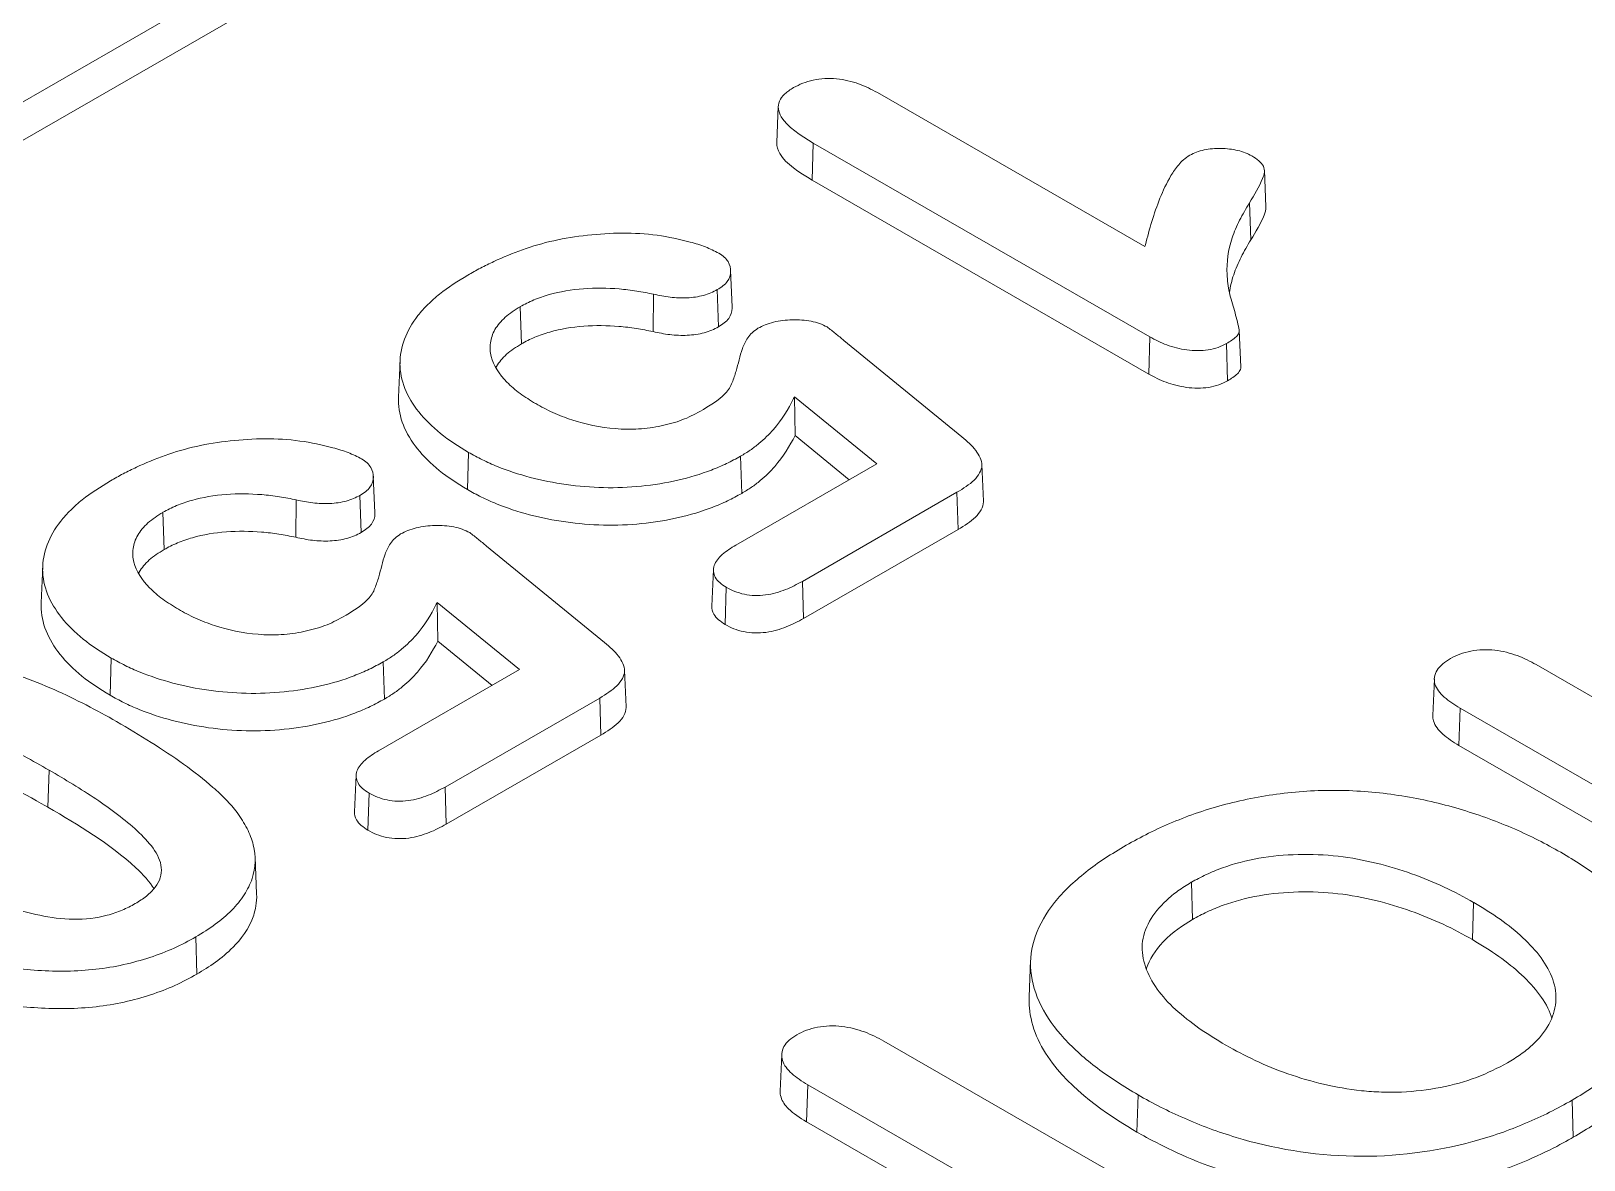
# Model space of a CAD drawing. Header units: millimetres. Extents: x 14 to 1104, y 14 to 850.
# Drawn here: x 909.53 to 918.21, y 610.62 to 616.93 of the extents above; entities that cross this region are included whole.
import ezdxf

# ---------------------------------------------------------------- set-up
doc = ezdxf.new("R2010")
doc.units = ezdxf.units.MM
doc.header["$LTSCALE"] = 4
doc.layers.add('Visible (ANSI)', color=7, linetype='Continuous', lineweight=9)
doc.layers.add('Visible Narrow (ANSI)', color=7, linetype='Continuous', lineweight=9)

msp = doc.modelspace()

# ---------------------------------------------------------------- linework, layer by layer
at = {"layer": 'Visible (ANSI)'}
for p, q in [((920.2804, 622.7499), (894.8246, 608.0909)), ((920.2897, 622.5402), (894.8339, 607.8811)), ((914.2579, 616.5828), (915.7531, 615.7218)), ((913.6952, 616.3028), (913.7039, 616.507)), ((913.8997, 616.3002), (913.8935, 616.0923)), ((915.7808, 615.2169), (913.8997, 616.3002)), ((916.421, 616.1479), (916.4297, 615.9437)), ((915.7748, 615.0089), (913.8935, 616.0923)), ((913.4377, 615.5881), (913.4464, 615.3839)), ((913.0072, 615.4553), (913.0042, 615.2461)), ((913.3632, 615.4807), (913.3694, 615.2728)), ((912.2619, 615.3856), (912.2681, 615.1776)), ((916.2798, 615.2533), (916.2885, 615.049)), ((914.0706, 615.1972), (914.7302, 614.6585)), ((915.7808, 615.2169), (915.7748, 615.0089)), ((916.2094, 615.1793), (916.2155, 614.9713)), ((911.5812, 614.8804), (911.5899, 615.0847)), ((913.7946, 614.882), (913.7979, 614.6661)), ((914.2539, 614.5061), (913.7946, 614.882)), ((914.101, 614.4181), (913.7979, 614.6661)), ((911.9725, 614.5711), (911.9663, 614.3632)), ((913.4934, 614.5495), (913.4995, 614.3416)), ((913.4668, 614.0529), (914.2539, 614.5061)), ((914.8417, 614.5026), (914.8504, 614.2984)), ((911.4408, 614.4382), (911.4495, 614.234)), ((911.0103, 614.3053), (911.0074, 614.0962)), ((911.3663, 614.3308), (911.3725, 614.1229)), ((914.7028, 614.3476), (913.8386, 613.85)), ((914.7028, 614.3476), (914.7091, 614.1397)), ((910.2651, 614.2357), (910.2712, 614.0277)), ((914.7091, 614.1397), (913.8447, 613.642)), ((912.0738, 614.0473), (912.7333, 613.5086)), ((909.5843, 613.7305), (909.5931, 613.9347)), ((913.333, 613.7117), (913.3417, 613.916)), ((913.4136, 613.8165), (913.4074, 613.6086)), ((913.8386, 613.85), (913.8447, 613.642)), ((911.7977, 613.7321), (911.801, 613.5162)), ((912.257, 613.3562), (911.7977, 613.7321)), ((912.1042, 613.2682), (911.801, 613.5162)), ((909.9756, 613.4212), (909.9694, 613.2133)), ((911.47, 612.903), (912.257, 613.3562)), ((911.4965, 613.3996), (911.5027, 613.1917)), ((912.8448, 613.3527), (912.8535, 613.1484)), ((917.9403, 613.3842), (919.6487, 612.4004)), ((917.3618, 613.1003), (917.3706, 613.3046)), ((912.7059, 613.1977), (911.8417, 612.7)), ((912.7059, 613.1977), (912.7122, 612.9898)), ((917.5144, 613.1406), (917.5081, 612.9327)), ((919.4077, 612.0503), (917.5144, 613.1406)), ((912.7122, 612.9898), (911.8478, 612.4921)), ((919.4016, 611.8423), (917.5081, 612.9327)), ((911.3361, 612.5618), (911.3448, 612.766)), ((911.4168, 612.6666), (911.4105, 612.4586)), ((911.8417, 612.7), (911.8478, 612.4921)), ((910.7796, 612.3072), (910.7884, 612.103)), ((916.0126, 612.1673), (916.0188, 611.9594)), ((917.5903, 612.0547), (917.5842, 611.8468)), ((910.4484, 611.8617), (910.4545, 611.6538)), ((915.1058, 611.527), (915.1145, 611.7313)), ((914.2942, 611.2795), (916.1564, 610.2071)), ((913.7145, 611.0005), (913.7232, 611.2048)), ((913.8683, 611.0359), (913.862, 610.828)), ((915.2952, 610.2142), (913.8683, 611.0359)), ((915.7149, 610.9786), (915.7087, 610.7707)), ((918.1411, 610.9494), (918.1473, 610.7415)), ((914.834, 610.2682), (913.862, 610.828))]:
    msp.add_line(p, q, dxfattribs=at)
for points, knots in [([(913.789, 616.6101), (913.8059, 616.6188), (913.8225, 616.6274), (913.8586, 616.6418), (913.8784, 616.6477), (913.9406, 616.6608), (913.986, 616.6633), (914.0735, 616.6554), (914.1152, 616.6451), (914.1913, 616.6181), (914.2246, 616.6007), (914.2579, 616.5828)], [0, 0, 0, 0, 0.0000654479, 0.0000654479, 0.0001313564, 0.0001313564, 0.0002631732, 0.0002631732, 0.0003949901, 0.0003949901, 0.0005266679, 0.0005266679, 0.0005266679, 0.0005266679]), ([(913.8997, 616.3002), (913.8278, 616.3435), (913.7541, 616.3907), (913.7045, 616.4755), (913.6978, 616.506), (913.7165, 616.549), (913.7269, 616.5627), (913.7542, 616.5876), (913.7713, 616.5987), (913.789, 616.6101)], [0, 0, 0, 0, 0.0003114332, 0.0003114332, 0.000467197, 0.000467197, 0.0005450789, 0.0005450789, 0.0006224939, 0.0006224939, 0.0006224939, 0.0006224939]), ([(913.8935, 616.0923), (913.8214, 616.1356), (913.7466, 616.1833), (913.7012, 616.261), (913.6943, 616.282), (913.6952, 616.3028)], [0, 0, 0, 0, 0.0003180855, 0.0003180855, 0.0004266474, 0.0004266474, 0.0004266474, 0.0004266474]), ([(915.7531, 615.7218), (915.7539, 615.7251), (915.7548, 615.7284), (915.7556, 615.7317), (915.7782, 615.8188), (915.8026, 615.9058), (915.8546, 616.0343), (915.8738, 616.077), (915.9113, 616.139), (915.9254, 616.1594), (915.95, 616.1889), (915.9589, 616.1984), (915.9796, 616.2159), (915.9916, 616.2242), (916.0039, 616.2325)], [0, 0, 0, 0, 0.000017246, 0.000017246, 0.000017246, 0.0004742242, 0.0004742242, 0.0007027133, 0.0007027133, 0.0008169578, 0.0008169578, 0.0008740801, 0.0008740801, 0.0009305834, 0.0009305834, 0.0009305834, 0.0009305834]), ([(916.0039, 616.2325), (916.0161, 616.2388), (916.028, 616.2449), (916.0541, 616.2549), (916.0685, 616.2589), (916.1135, 616.2679), (916.1461, 616.2704), (916.2104, 616.2697), (916.2421, 616.266), (916.2868, 616.2555), (916.3011, 616.2513), (916.327, 616.241), (916.339, 616.2349), (916.3512, 616.2285)], [0, 0, 0, 0, 0.0000467964, 0.0000467964, 0.0000941861, 0.0000941861, 0.0001889656, 0.0001889656, 0.0002837451, 0.0002837451, 0.0003311348, 0.0003311348, 0.0003781155, 0.0003781155, 0.0003781155, 0.0003781155]), ([(916.3512, 616.2285), (916.3652, 616.2197), (916.3787, 616.2111), (916.4009, 616.1921), (916.4097, 616.1816), (916.4262, 616.1487), (916.42, 616.1253), (916.3919, 616.056), (916.3644, 616.0107), (916.3369, 615.9657), (916.3369, 615.9657), (916.3369, 615.9657), (916.3369, 615.9656)], [0, 0, 0, 0, 0.0000604834, 0.0000604834, 0.0001213848, 0.0001213848, 0.0002431877, 0.0002431877, 0.0004867936, 0.0004867936, 0.0004867936, 0.0004868257, 0.0004868257, 0.0004868257, 0.0004868257]), ([(916.3369, 615.9656), (916.3369, 615.9656), (916.3369, 615.9656), (916.3369, 615.9656), (916.3179, 615.9336), (916.2989, 615.9014), (916.266, 615.8361), (916.2519, 615.803), (916.218, 615.7027), (916.2089, 615.6343), (916.2143, 615.5323), (916.2184, 615.4983), (916.2324, 615.4307), (916.2438, 615.3974), (916.2578, 615.3472), (916.2626, 615.3307), (916.2708, 615.297), (916.2756, 615.2802), (916.28, 615.2554), (916.2806, 615.2474), (916.2757, 615.2321), (916.27, 615.2249), (916.2488, 615.2038), (916.2295, 615.1916), (916.2094, 615.1793)], [0, 0, 0, 0, 0.000000032, 0.000000032, 0.000000032, 0.000174458, 0.000174458, 0.000348884, 0.000348884, 0.000697735, 0.000697735, 0.000872161, 0.000872161, 0.001046586, 0.001046586, 0.001133799, 0.001133799, 0.001221012, 0.001221012, 0.001264618, 0.001264618, 0.001308225, 0.001308225, 0.001395029, 0.001395029, 0.001395029, 0.001395029]), ([(916.4297, 615.9437), (916.4304, 615.928), (916.4254, 615.912), (916.4002, 615.85), (916.3726, 615.8047), (916.3452, 615.7596)], [0.0001661982, 0.0001661982, 0.0001661982, 0.0001661982, 0.0002481459, 0.0002481459, 0.0004962918, 0.0004962918, 0.0004962918, 0.0004962918]), ([(911.9686, 615.5618), (911.9921, 615.5751), (912.0154, 615.5884), (912.0637, 615.6138), (912.0888, 615.626), (912.1653, 615.6619), (912.2183, 615.684), (912.3301, 615.7235), (912.3882, 615.7409), (912.5101, 615.7681), (912.5735, 615.7779), (912.7022, 615.7919), (912.7676, 615.7964), (912.8983, 615.7973), (912.9635, 615.7933), (913.0904, 615.7756), (913.1525, 615.7629), (913.2411, 615.7389), (913.27, 615.73), (913.3236, 615.7092), (913.3478, 615.6971), (913.3724, 615.6845)], [0, 0, 0, 0, 0.000097545, 0.000097545, 0.000195198, 0.000195198, 0.000390503, 0.000390503, 0.000585809, 0.000585809, 0.000781114, 0.000781114, 0.000976419, 0.000976419, 0.001171725, 0.001171725, 0.00136703, 0.00136703, 0.001464683, 0.001464683, 0.001561798, 0.001561798, 0.001561798, 0.001561798]), ([(913.3724, 615.6845), (913.3835, 615.6772), (913.394, 615.6702), (913.4111, 615.6547), (913.4179, 615.6461), (913.4337, 615.6195), (913.438, 615.6005), (913.4375, 615.5626), (913.4317, 615.5439), (913.4126, 615.5181), (913.4046, 615.5099), (913.3855, 615.4949), (913.3745, 615.4879), (913.3632, 615.4807)], [0, 0, 0, 0, 0.0000477952, 0.0000477952, 0.0000961092, 0.0000961092, 0.0001927372, 0.0001927372, 0.0002893651, 0.0002893651, 0.0003376791, 0.0003376791, 0.0003856342, 0.0003856342, 0.0003856342, 0.0003856342]), ([(916.3452, 615.7596), (916.3262, 615.7276), (916.3072, 615.6955), (916.2745, 615.6304), (916.2604, 615.5975), (916.2379, 615.5311), (916.2301, 615.4976), (916.2255, 615.464)], [0, 0, 0, 0, 0.0001748874, 0.0001748874, 0.0003497747, 0.0003497747, 0.0005239018, 0.0005239018, 0.0005239018, 0.0005239018]), ([(911.9725, 614.5711), (911.9168, 614.6051), (911.8624, 614.6392), (911.7694, 614.7149), (911.7286, 614.7552), (911.6617, 614.8395), (911.6351, 614.8836), (911.599, 614.9738), (911.59, 615.0201), (911.5889, 615.1591), (911.6241, 615.2517), (911.707, 615.3572), (911.7258, 615.3776), (911.7665, 615.4178), (911.7878, 615.4374), (911.8585, 615.4937), (911.9126, 615.5284), (911.9686, 615.5618)], [0, 0, 0, 0, 0.000238197, 0.000238197, 0.000476611, 0.000476611, 0.000715025, 0.000715025, 0.000953439, 0.000953439, 0.001430268, 0.001430268, 0.001549475, 0.001549475, 0.001668682, 0.001668682, 0.001906989, 0.001906989, 0.001906989, 0.001906989]), ([(913.0072, 615.4553), (913.0072, 615.4553), (913.0072, 615.4553), (913.0071, 615.4553), (912.976, 615.4616), (912.9447, 615.4679), (912.8805, 615.4782), (912.8477, 615.4819), (912.7487, 615.4898), (912.6815, 615.4909), (912.549, 615.4808), (912.4839, 615.4698), (912.394, 615.4442), (912.3649, 615.4346), (912.3108, 615.4118), (912.2863, 615.3987), (912.2621, 615.3857), (912.2621, 615.3857), (912.262, 615.3856), (912.2619, 615.3856)], [0, 0, 0, 0, 0.0000000937, 0.0000000937, 0.0000000937, 0.0000992995, 0.0000992995, 0.0001985052, 0.0001985052, 0.0003969167, 0.0003969167, 0.0005953281, 0.0005953281, 0.0006945338, 0.0006945338, 0.0007937396, 0.0007937396, 0.0007937396, 0.0007940264, 0.0007940264, 0.0007940264, 0.0007940264]), ([(913.3632, 615.4807), (913.3393, 615.4681), (913.3149, 615.4564), (913.2579, 615.441), (913.2265, 615.4366), (913.1631, 615.4335), (913.131, 615.435), (913.0682, 615.4424), (913.038, 615.4486), (913.0073, 615.4552), (913.0073, 615.4552), (913.0072, 615.4552), (913.0072, 615.4553)], [0, 0, 0, 0, 0.0000942922, 0.0000942922, 0.0001889467, 0.0001889467, 0.0002836013, 0.0002836013, 0.0003782559, 0.0003782559, 0.0003782559, 0.0003783458, 0.0003783458, 0.0003783458, 0.0003783458]), ([(912.2619, 615.3856), (912.2619, 615.3856), (912.2618, 615.3855), (912.2617, 615.3855), (912.2319, 615.3672), (912.2019, 615.3481), (912.1547, 615.3049), (912.1349, 615.2819), (912.1067, 615.2334), (912.0987, 615.2081), (912.0921, 615.1573), (912.0928, 615.1317), (912.1132, 615.0561), (912.1441, 615.0077), (912.2093, 614.9415), (912.2339, 614.9205), (912.288, 614.8805), (912.3181, 614.862), (912.348, 614.8438), (912.3481, 614.8437), (912.3481, 614.8437), (912.3482, 614.8437)], [0, 0, 0, 0, 0.000000289, 0.000000289, 0.000000289, 0.000131933, 0.000131933, 0.000263577, 0.000263577, 0.000395221, 0.000395221, 0.000526865, 0.000526865, 0.000790154, 0.000790154, 0.000921798, 0.000921798, 0.001053442, 0.001053442, 0.001053442, 0.00105366, 0.00105366, 0.00105366, 0.00105366]), ([(913.4464, 615.3839), (913.4465, 615.3816), (913.4465, 615.3794), (913.4462, 615.3577), (913.4403, 615.3382), (913.4203, 615.3114), (913.412, 615.3028), (913.3922, 615.2872), (913.3808, 615.28), (913.3694, 615.2728)], [0.0001882937, 0.0001882937, 0.0001882937, 0.0001882937, 0.0001998475, 0.0001998475, 0.0002997712, 0.0002997712, 0.0003497331, 0.0003497331, 0.000399695, 0.000399695, 0.000399695, 0.000399695]), ([(913.0042, 615.2461), (912.9731, 615.2524), (912.942, 615.2588), (912.8786, 615.2689), (912.8462, 615.2726), (912.7482, 615.2804), (912.6818, 615.2815), (912.551, 615.2715), (912.4871, 615.2607), (912.3983, 615.2355), (912.3695, 615.2259), (912.3164, 615.2035), (912.2923, 615.1906), (912.2681, 615.1776)], [0, 0, 0, 0, 0.0000980032, 0.0000980032, 0.0001960063, 0.0001960063, 0.0003920126, 0.0003920126, 0.000588019, 0.000588019, 0.0006860221, 0.0006860221, 0.0007840253, 0.0007840253, 0.0007840253, 0.0007840253]), ([(913.3694, 615.2728), (913.3454, 615.2601), (913.3198, 615.2478), (913.2605, 615.2318), (913.2282, 615.2272), (913.1629, 615.2241), (913.13, 615.2256), (913.0658, 615.2331), (913.0348, 615.2395), (913.0042, 615.2461)], [0, 0, 0, 0, 0.0000971909, 0.0000971909, 0.0001943819, 0.0001943819, 0.0002915728, 0.0002915728, 0.0003887638, 0.0003887638, 0.0003887638, 0.0003887638]), ([(913.2658, 614.7995), (913.2658, 614.7996), (913.2659, 614.7996), (913.2659, 614.7996), (913.318, 614.8302), (913.3697, 614.862), (913.4263, 614.9191), (913.4384, 614.9405), (913.4545, 614.9826), (913.462, 615.0036), (913.4805, 615.0671), (913.4885, 615.1098), (913.5109, 615.1721), (913.5205, 615.1925), (913.5404, 615.222), (913.548, 615.2315), (913.5669, 615.2487), (913.5784, 615.2567), (913.5902, 615.2648)], [0, 0, 0, 0, 0.0000001914, 0.0000001914, 0.0000001914, 0.0002255975, 0.0002255975, 0.0003383006, 0.0003383006, 0.0004510037, 0.0004510037, 0.0006764098, 0.0006764098, 0.0007891129, 0.0007891129, 0.0008454645, 0.0008454645, 0.0009011558, 0.0009011558, 0.0009011558, 0.0009011558]), ([(913.5902, 615.2648), (913.6037, 615.2718), (913.6171, 615.2785), (913.6458, 615.2902), (913.6614, 615.2951), (913.7106, 615.307), (913.746, 615.311), (913.8176, 615.3125), (913.8536, 615.3104), (913.9041, 615.3008), (913.9204, 615.2966), (913.9496, 615.2858), (913.9628, 615.2791), (913.9764, 615.2721)], [0, 0, 0, 0, 0.0000524261, 0.0000524261, 0.0001054836, 0.0001054836, 0.0002115988, 0.0002115988, 0.000317714, 0.000317714, 0.0003707716, 0.0003707716, 0.0004232112, 0.0004232112, 0.0004232112, 0.0004232112]), ([(913.9764, 615.2721), (913.9932, 615.2606), (914.0082, 615.2478), (914.0393, 615.2225), (914.055, 615.2099), (914.0706, 615.1972)], [0, 0, 0, 0, 0.0000799811, 0.0000799811, 0.0001605906, 0.0001605906, 0.0001605906, 0.0001605906]), ([(912.2681, 615.1776), (912.2381, 615.1593), (912.2089, 615.1406), (912.1625, 615.0981), (912.1429, 615.0755), (912.1277, 615.0494), (912.1265, 615.0471), (912.1252, 615.0448)], [0, 0, 0, 0, 0.0001300255, 0.0001300255, 0.0002600509, 0.0002600509, 0.0002724959, 0.0002724959, 0.0002724959, 0.0002724959]), ([(916.2094, 615.1793), (916.1938, 615.1714), (916.1786, 615.1637), (916.1449, 615.1514), (916.1265, 615.1467), (916.0686, 615.1381), (916.0268, 615.1385), (915.948, 615.1493), (915.9099, 615.1588), (915.8418, 615.1845), (915.8113, 615.2007), (915.7808, 615.2169)], [0, 0, 0, 0, 0.0000601375, 0.0000601375, 0.0001206739, 0.0001206739, 0.0002417467, 0.0002417467, 0.0003628196, 0.0003628196, 0.0004837325, 0.0004837325, 0.0004837325, 0.0004837325]), ([(916.2155, 614.9713), (916.1998, 614.9634), (916.1841, 614.9554), (916.1489, 614.9425), (916.1296, 614.9375), (916.069, 614.9286), (916.0259, 614.929), (915.9448, 614.9402), (915.9059, 614.9499), (915.8362, 614.9762), (915.8052, 614.9927), (915.7748, 615.0089)], [0, 0, 0, 0, 0.0000622534, 0.0000622534, 0.0001245069, 0.0001245069, 0.0002490138, 0.0002490138, 0.0003735207, 0.0003735207, 0.0004980275, 0.0004980275, 0.0004980275, 0.0004980275]), ([(916.2885, 615.049), (916.2887, 615.0441), (916.2883, 615.0393), (916.284, 615.0261), (916.2779, 615.0183), (916.2557, 614.9962), (916.2356, 614.9836), (916.2155, 614.9713)], [0.0012427593, 0.0012427593, 0.0012427593, 0.0012427593, 0.0012679334, 0.0012679334, 0.0013116553, 0.0013116553, 0.001399099, 0.001399099, 0.001399099, 0.001399099]), ([(911.9663, 614.3632), (911.9106, 614.3972), (911.8557, 614.4316), (911.762, 614.5079), (911.7209, 614.5484), (911.6535, 614.6333), (911.6267, 614.6777), (911.5904, 614.7687), (911.5812, 614.8154), (911.5808, 614.8682), (911.5809, 614.8743), (911.5812, 614.8804)], [0, 0, 0, 0, 0.0002400503, 0.0002400503, 0.0004801007, 0.0004801007, 0.000720151, 0.000720151, 0.0009602014, 0.0009602014, 0.0009916852, 0.0009916852, 0.0009916852, 0.0009916852]), ([(912.3482, 614.8437), (912.3482, 614.8436), (912.3483, 614.8436), (912.3483, 614.8436), (912.3791, 614.8266), (912.4102, 614.8095), (912.4778, 614.7788), (912.5135, 614.7649), (912.6256, 614.7279), (912.7083, 614.7106), (912.8367, 614.7002), (912.8803, 614.6994), (912.9667, 614.7046), (913.0091, 614.7106), (913.0903, 614.7278), (913.1295, 614.7387), (913.2021, 614.766), (913.2346, 614.7828), (913.2656, 614.7995), (913.2657, 614.7995), (913.2657, 614.7995), (913.2658, 614.7995)], [0, 0, 0, 0, 0.000000217, 0.000000217, 0.000000217, 0.000128615, 0.000128615, 0.000257013, 0.000257013, 0.000513808, 0.000513808, 0.000642206, 0.000642206, 0.000770604, 0.000770604, 0.000899002, 0.000899002, 0.001027399, 0.001027399, 0.001027399, 0.00102759, 0.00102759, 0.00102759, 0.00102759]), ([(913.7946, 614.882), (913.7929, 614.8786), (913.7912, 614.8753), (913.7895, 614.8719), (913.7598, 614.8126), (913.7251, 614.7542), (913.6526, 614.6719), (913.6259, 614.6453), (913.5801, 614.6075), (913.5642, 614.5952), (913.5303, 614.5717), (913.512, 614.5607), (913.4934, 614.5495)], [0, 0, 0, 0, 0.0000180918, 0.0000180918, 0.0000180918, 0.0003375475, 0.0003375475, 0.0004972753, 0.0004972753, 0.0005771392, 0.0005771392, 0.0006567836, 0.0006567836, 0.0006567836, 0.0006567836]), ([(909.9717, 614.4119), (909.9952, 614.4252), (910.0186, 614.4385), (910.0669, 614.4639), (910.0919, 614.4761), (910.1684, 614.512), (910.2214, 614.5341), (910.3332, 614.5736), (910.3913, 614.591), (910.5132, 614.6182), (910.5766, 614.628), (910.7054, 614.642), (910.7707, 614.6464), (910.9014, 614.6474), (910.9666, 614.6433), (911.0936, 614.6257), (911.1556, 614.6129), (911.2442, 614.589), (911.2731, 614.58), (911.3267, 614.5593), (911.3509, 614.5472), (911.3756, 614.5346)], [0, 0, 0, 0, 0.000097545, 0.000097545, 0.000195198, 0.000195198, 0.000390503, 0.000390503, 0.000585809, 0.000585809, 0.000781114, 0.000781114, 0.000976419, 0.000976419, 0.001171725, 0.001171725, 0.00136703, 0.00136703, 0.001464683, 0.001464683, 0.001561798, 0.001561798, 0.001561798, 0.001561798]), ([(913.7979, 614.6661), (913.7682, 614.6067), (913.7332, 614.5479), (913.6602, 614.4651), (913.6333, 614.4382), (913.5871, 614.4002), (913.5711, 614.3877), (913.5367, 614.3639), (913.5182, 614.3528), (913.4995, 614.3416)], [0, 0, 0, 0, 0.0003214742, 0.0003214742, 0.0004822112, 0.0004822112, 0.0005625798, 0.0005625798, 0.0006429483, 0.0006429483, 0.0006429483, 0.0006429483]), ([(914.7302, 614.6585), (914.7589, 614.6339), (914.7868, 614.6092), (914.8276, 614.5555), (914.842, 614.5268), (914.8415, 614.4693), (914.8239, 614.4413), (914.7725, 614.391), (914.7383, 614.3692), (914.7028, 614.3476)], [0, 0, 0, 0, 0.0001495807, 0.0001495807, 0.0002992566, 0.0002992566, 0.0004489325, 0.0004489325, 0.0005984915, 0.0005984915, 0.0005984915, 0.0005984915]), ([(913.4934, 614.5495), (913.4675, 614.5355), (913.4417, 614.5215), (913.3877, 614.4954), (913.3593, 614.4833), (913.271, 614.4494), (913.2082, 614.4304), (913.0109, 614.3854), (912.8689, 614.3705), (912.5864, 614.3772), (912.4465, 614.3972), (912.2537, 614.4482), (912.1921, 614.4687), (912.1052, 614.5038), (912.0772, 614.5163), (912.0238, 614.5429), (911.9982, 614.557), (911.9725, 614.5711)], [0, 0, 0, 0, 0.000104903, 0.000104903, 0.000210023, 0.000210023, 0.000420265, 0.000420265, 0.000840747, 0.000840747, 0.00126123, 0.00126123, 0.001471472, 0.001471472, 0.001576592, 0.001576592, 0.001681495, 0.001681495, 0.001681495, 0.001681495]), ([(911.3756, 614.5346), (911.3866, 614.5273), (911.3972, 614.5203), (911.4142, 614.5048), (911.4211, 614.4962), (911.4369, 614.4696), (911.4412, 614.4506), (911.4406, 614.4127), (911.4349, 614.394), (911.4157, 614.3682), (911.4077, 614.36), (911.3887, 614.345), (911.3776, 614.338), (911.3663, 614.3308)], [0, 0, 0, 0, 0.0000477952, 0.0000477952, 0.0000961092, 0.0000961092, 0.0001927372, 0.0001927372, 0.0002893651, 0.0002893651, 0.0003376791, 0.0003376791, 0.0003856342, 0.0003856342, 0.0003856342, 0.0003856342]), ([(909.9756, 613.4212), (909.9199, 613.4552), (909.8656, 613.4893), (909.7726, 613.565), (909.7318, 613.6053), (909.6648, 613.6896), (909.6382, 613.7337), (909.6022, 613.8239), (909.5931, 613.8702), (909.592, 614.0092), (909.6272, 614.1018), (909.7101, 614.2073), (909.7289, 614.2277), (909.7697, 614.2678), (909.7909, 614.2875), (909.8616, 614.3437), (909.9157, 614.3784), (909.9717, 614.4119)], [0, 0, 0, 0, 0.000238197, 0.000238197, 0.000476611, 0.000476611, 0.000715025, 0.000715025, 0.000953439, 0.000953439, 0.001430268, 0.001430268, 0.001549475, 0.001549475, 0.001668682, 0.001668682, 0.001906989, 0.001906989, 0.001906989, 0.001906989]), ([(911.0103, 614.3053), (911.0103, 614.3053), (911.0103, 614.3053), (911.0103, 614.3053), (910.9791, 614.3117), (910.9479, 614.318), (910.8837, 614.3283), (910.8508, 614.332), (910.7519, 614.3399), (910.6846, 614.341), (910.5522, 614.3309), (910.4871, 614.3199), (910.3972, 614.2943), (910.368, 614.2847), (910.3139, 614.2618), (910.2894, 614.2487), (910.2653, 614.2358), (910.2652, 614.2357), (910.2651, 614.2357), (910.2651, 614.2357)], [0, 0, 0, 0, 0.0000000937, 0.0000000937, 0.0000000937, 0.0000992995, 0.0000992995, 0.0001985052, 0.0001985052, 0.0003969167, 0.0003969167, 0.0005953281, 0.0005953281, 0.0006945338, 0.0006945338, 0.0007937396, 0.0007937396, 0.0007937396, 0.0007940264, 0.0007940264, 0.0007940264, 0.0007940264]), ([(911.3663, 614.3308), (911.3424, 614.3181), (911.3181, 614.3065), (911.261, 614.2911), (911.2297, 614.2867), (911.1662, 614.2836), (911.1342, 614.2851), (911.0713, 614.2925), (911.0411, 614.2987), (911.0104, 614.3053), (911.0104, 614.3053), (911.0104, 614.3053), (911.0103, 614.3053)], [0, 0, 0, 0, 0.0000942922, 0.0000942922, 0.0001889467, 0.0001889467, 0.0002836013, 0.0002836013, 0.0003782559, 0.0003782559, 0.0003782559, 0.0003783458, 0.0003783458, 0.0003783458, 0.0003783458]), ([(913.4995, 614.3416), (913.4736, 614.3275), (913.4476, 614.3134), (913.393, 614.2871), (913.3643, 614.2748), (913.2754, 614.2406), (913.2119, 614.2215), (913.013, 614.1761), (912.8697, 614.161), (912.5848, 614.1678), (912.4438, 614.188), (912.2495, 614.2394), (912.1875, 614.26), (912.0999, 614.2954), (912.0717, 614.308), (912.0178, 614.3348), (911.9921, 614.349), (911.9663, 614.3632)], [0, 0, 0, 0, 0.000105941, 0.000105941, 0.000211881, 0.000211881, 0.000423763, 0.000423763, 0.000847526, 0.000847526, 0.001271289, 0.001271289, 0.00148317, 0.00148317, 0.001589111, 0.001589111, 0.001695052, 0.001695052, 0.001695052, 0.001695052]), ([(914.8504, 614.2984), (914.8505, 614.2968), (914.8505, 614.2952), (914.8502, 614.2639), (914.8319, 614.2349), (914.7795, 614.1835), (914.7445, 614.1613), (914.7091, 614.1397)], [0.0002975233, 0.0002975233, 0.0002975233, 0.0002975233, 0.0003055452, 0.0003055452, 0.0004583178, 0.0004583178, 0.0006110904, 0.0006110904, 0.0006110904, 0.0006110904]), ([(910.2651, 614.2357), (910.265, 614.2356), (910.2649, 614.2356), (910.2649, 614.2356), (910.235, 614.2173), (910.2051, 614.1981), (910.1578, 614.1549), (910.138, 614.132), (910.1098, 614.0835), (910.1018, 614.0582), (910.0952, 614.0074), (910.096, 613.9818), (910.1163, 613.9062), (910.1473, 613.8578), (910.2125, 613.7916), (910.2371, 613.7705), (910.2911, 613.7306), (910.3212, 613.712), (910.3512, 613.6938), (910.3512, 613.6938), (910.3513, 613.6938), (910.3513, 613.6937)], [0, 0, 0, 0, 0.000000289, 0.000000289, 0.000000289, 0.000131933, 0.000131933, 0.000263577, 0.000263577, 0.000395221, 0.000395221, 0.000526865, 0.000526865, 0.000790154, 0.000790154, 0.000921798, 0.000921798, 0.001053442, 0.001053442, 0.001053442, 0.00105366, 0.00105366, 0.00105366, 0.00105366]), ([(911.4495, 614.234), (911.4496, 614.2317), (911.4497, 614.2295), (911.4494, 614.2078), (911.4434, 614.1883), (911.4235, 614.1615), (911.4151, 614.1529), (911.3953, 614.1373), (911.3839, 614.1301), (911.3725, 614.1229)], [0.0001882937, 0.0001882937, 0.0001882937, 0.0001882937, 0.0001998475, 0.0001998475, 0.0002997712, 0.0002997712, 0.0003497331, 0.0003497331, 0.000399695, 0.000399695, 0.000399695, 0.000399695]), ([(911.0074, 614.0962), (910.9762, 614.1025), (910.9451, 614.1088), (910.8817, 614.119), (910.8493, 614.1227), (910.7513, 614.1305), (910.6849, 614.1315), (910.5541, 614.1216), (910.4902, 614.1108), (910.4014, 614.0855), (910.3726, 614.076), (910.3196, 614.0536), (910.2954, 614.0407), (910.2712, 614.0277)], [0, 0, 0, 0, 0.0000980032, 0.0000980032, 0.0001960063, 0.0001960063, 0.0003920126, 0.0003920126, 0.000588019, 0.000588019, 0.0006860221, 0.0006860221, 0.0007840253, 0.0007840253, 0.0007840253, 0.0007840253]), ([(911.3725, 614.1229), (911.3485, 614.1102), (911.323, 614.0979), (911.2636, 614.0819), (911.2313, 614.0773), (911.1661, 614.0742), (911.1331, 614.0757), (911.0689, 614.0832), (911.038, 614.0896), (911.0074, 614.0962)], [0, 0, 0, 0, 0.0000971909, 0.0000971909, 0.0001943819, 0.0001943819, 0.0002915728, 0.0002915728, 0.0003887638, 0.0003887638, 0.0003887638, 0.0003887638]), ([(911.2689, 613.6496), (911.269, 613.6496), (911.269, 613.6497), (911.269, 613.6497), (911.3212, 613.6802), (911.3728, 613.7121), (911.4294, 613.7692), (911.4416, 613.7906), (911.4576, 613.8327), (911.4651, 613.8536), (911.4836, 613.9172), (911.4917, 613.9599), (911.514, 614.0221), (911.5236, 614.0426), (911.5435, 614.0721), (911.5511, 614.0816), (911.57, 614.0987), (911.5815, 614.1067), (911.5933, 614.1149)], [0, 0, 0, 0, 0.0000001914, 0.0000001914, 0.0000001914, 0.0002255975, 0.0002255975, 0.0003383006, 0.0003383006, 0.0004510037, 0.0004510037, 0.0006764098, 0.0006764098, 0.0007891129, 0.0007891129, 0.0008454645, 0.0008454645, 0.0009011558, 0.0009011558, 0.0009011558, 0.0009011558]), ([(911.5933, 614.1149), (911.6069, 614.1218), (911.6202, 614.1286), (911.6489, 614.1402), (911.6646, 614.1451), (911.7138, 614.1571), (911.7491, 614.1611), (911.8207, 614.1626), (911.8568, 614.1605), (911.9072, 614.1509), (911.9235, 614.1466), (911.9527, 614.1358), (911.9659, 614.1291), (911.9795, 614.1222)], [0, 0, 0, 0, 0.0000524261, 0.0000524261, 0.0001054836, 0.0001054836, 0.0002115988, 0.0002115988, 0.000317714, 0.000317714, 0.0003707716, 0.0003707716, 0.0004232112, 0.0004232112, 0.0004232112, 0.0004232112]), ([(911.9795, 614.1222), (911.9963, 614.1107), (912.0113, 614.0979), (912.0424, 614.0726), (912.0581, 614.0599), (912.0738, 614.0473)], [0, 0, 0, 0, 0.0000799811, 0.0000799811, 0.0001605906, 0.0001605906, 0.0001605906, 0.0001605906]), ([(910.2712, 614.0277), (910.2413, 614.0094), (910.2121, 613.9907), (910.1656, 613.9482), (910.146, 613.9256), (910.1309, 613.8995), (910.1296, 613.8972), (910.1284, 613.8949)], [0, 0, 0, 0, 0.0001300255, 0.0001300255, 0.0002600509, 0.0002600509, 0.0002724959, 0.0002724959, 0.0002724959, 0.0002724959]), ([(913.4136, 613.8165), (913.4003, 613.8251), (913.3874, 613.8334), (913.3663, 613.8519), (913.3578, 613.862), (913.3408, 613.8937), (913.3384, 613.9167), (913.3538, 613.9604), (913.3698, 613.9814), (913.4128, 614.0191), (913.4397, 614.036), (913.4668, 614.0529)], [0, 0, 0, 0, 0.0000574378, 0.0000574378, 0.0001152919, 0.0001152919, 0.0002310002, 0.0002310002, 0.0003467085, 0.0003467085, 0.000462259, 0.000462259, 0.000462259, 0.000462259]), ([(913.8386, 613.85), (913.8083, 613.8334), (913.7779, 613.8171), (913.7099, 613.7904), (913.6726, 613.7796), (913.5938, 613.7686), (913.5525, 613.7697), (913.4953, 613.7818), (913.4771, 613.7872), (913.4441, 613.8004), (913.429, 613.8084), (913.4136, 613.8165)], [0, 0, 0, 0, 0.0001205163, 0.0001205163, 0.0002411392, 0.0002411392, 0.0003617621, 0.0003617621, 0.0004220735, 0.0004220735, 0.00048197, 0.00048197, 0.00048197, 0.00048197]), ([(909.9694, 613.2133), (909.9138, 613.2473), (909.8588, 613.2817), (909.7651, 613.358), (909.7241, 613.3985), (909.6566, 613.4834), (909.6299, 613.5278), (909.5935, 613.6188), (909.5844, 613.6654), (909.584, 613.7182), (909.5841, 613.7244), (909.5843, 613.7305)], [0, 0, 0, 0, 0.0002400503, 0.0002400503, 0.0004801007, 0.0004801007, 0.000720151, 0.000720151, 0.0009602014, 0.0009602014, 0.0009916852, 0.0009916852, 0.0009916852, 0.0009916852]), ([(910.3513, 613.6937), (910.3514, 613.6937), (910.3514, 613.6937), (910.3515, 613.6937), (910.3822, 613.6767), (910.4134, 613.6596), (910.4809, 613.6289), (910.5166, 613.6149), (910.6287, 613.5779), (910.7114, 613.5607), (910.8399, 613.5503), (910.8835, 613.5495), (910.9698, 613.5547), (911.0123, 613.5607), (911.0934, 613.5779), (911.1326, 613.5888), (911.2052, 613.616), (911.2377, 613.6329), (911.2688, 613.6495), (911.2688, 613.6496), (911.2689, 613.6496), (911.2689, 613.6496)], [0, 0, 0, 0, 0.000000217, 0.000000217, 0.000000217, 0.000128615, 0.000128615, 0.000257013, 0.000257013, 0.000513808, 0.000513808, 0.000642206, 0.000642206, 0.000770604, 0.000770604, 0.000899002, 0.000899002, 0.001027399, 0.001027399, 0.001027399, 0.00102759, 0.00102759, 0.00102759, 0.00102759]), ([(911.7977, 613.7321), (911.796, 613.7287), (911.7943, 613.7253), (911.7927, 613.722), (911.7629, 613.6627), (911.7283, 613.6043), (911.6557, 613.522), (911.6291, 613.4954), (911.5832, 613.4576), (911.5673, 613.4453), (911.5334, 613.4218), (911.5151, 613.4108), (911.4965, 613.3996)], [0, 0, 0, 0, 0.0000180918, 0.0000180918, 0.0000180918, 0.0003375475, 0.0003375475, 0.0004972753, 0.0004972753, 0.0005771392, 0.0005771392, 0.0006567836, 0.0006567836, 0.0006567836, 0.0006567836]), ([(913.4074, 613.6086), (913.394, 613.6172), (913.3807, 613.6258), (913.3585, 613.6451), (913.3497, 613.6556), (913.336, 613.6812), (913.3323, 613.6965), (913.333, 613.7117)], [0, 0, 0, 0, 0.0000595675, 0.0000595675, 0.000119135, 0.000119135, 0.0001975488, 0.0001975488, 0.0001975488, 0.0001975488]), ([(913.8447, 613.642), (913.8144, 613.6254), (913.7835, 613.6088), (913.7142, 613.5816), (913.6761, 613.5705), (913.5945, 613.5592), (913.5508, 613.5603), (913.4916, 613.5728), (913.4727, 613.5784), (913.4384, 613.5922), (913.4229, 613.6004), (913.4074, 613.6086)], [0, 0, 0, 0, 0.0001239806, 0.0001239806, 0.0002479611, 0.0002479611, 0.0003719417, 0.0003719417, 0.0004339319, 0.0004339319, 0.0004959222, 0.0004959222, 0.0004959222, 0.0004959222]), ([(911.801, 613.5162), (911.7713, 613.4568), (911.7363, 613.3979), (911.6633, 613.3152), (911.6365, 613.2883), (911.5902, 613.2503), (911.5742, 613.2378), (911.5399, 613.214), (911.5213, 613.2028), (911.5027, 613.1917)], [0, 0, 0, 0, 0.0003214742, 0.0003214742, 0.0004822112, 0.0004822112, 0.0005625798, 0.0005625798, 0.0006429483, 0.0006429483, 0.0006429483, 0.0006429483]), ([(912.7333, 613.5086), (912.762, 613.4839), (912.79, 613.4592), (912.8307, 613.4056), (912.8451, 613.3769), (912.8446, 613.3194), (912.827, 613.2914), (912.7756, 613.2411), (912.7414, 613.2193), (912.7059, 613.1977)], [0, 0, 0, 0, 0.0001495807, 0.0001495807, 0.0002992566, 0.0002992566, 0.0004489325, 0.0004489325, 0.0005984915, 0.0005984915, 0.0005984915, 0.0005984915]), ([(911.4965, 613.3996), (911.4706, 613.3856), (911.4448, 613.3716), (911.3908, 613.3455), (911.3624, 613.3334), (911.2741, 613.2994), (911.2113, 613.2805), (911.014, 613.2354), (910.872, 613.2206), (910.5895, 613.2273), (910.4496, 613.2473), (910.2568, 613.2983), (910.1952, 613.3187), (910.1083, 613.3539), (910.0803, 613.3663), (910.027, 613.3929), (910.0013, 613.407), (909.9756, 613.4212)], [0, 0, 0, 0, 0.000104903, 0.000104903, 0.000210023, 0.000210023, 0.000420265, 0.000420265, 0.000840747, 0.000840747, 0.00126123, 0.00126123, 0.001471472, 0.001471472, 0.001576592, 0.001576592, 0.001681495, 0.001681495, 0.001681495, 0.001681495]), ([(917.4612, 613.4185), (917.4784, 613.4274), (917.4953, 613.4361), (917.5328, 613.4503), (917.5534, 613.456), (917.6178, 613.4679), (917.6643, 613.4695), (917.7534, 613.4601), (917.7955, 613.4489), (917.8725, 613.4204), (917.9064, 613.4025), (917.9403, 613.3842)], [0, 0, 0, 0, 0.0000668318, 0.0000668318, 0.0001341055, 0.0001341055, 0.0002686529, 0.0002686529, 0.0004032003, 0.0004032003, 0.0005376178, 0.0005376178, 0.0005376178, 0.0005376178]), ([(909.2614, 613.3858), (909.2964, 613.376), (909.3312, 613.3663), (909.3991, 613.3448), (909.4324, 613.3332), (909.5314, 613.2977), (909.5949, 613.2719), (909.7802, 613.1902), (909.8947, 613.1292), (910.0057, 613.0663)], [0, 0, 0, 0, 0.0001162284, 0.0001162284, 0.0002327428, 0.0002327428, 0.0004657715, 0.0004657715, 0.0009317706, 0.0009317706, 0.0009317706, 0.0009317706]), ([(917.5144, 613.1406), (917.4822, 613.1603), (917.451, 613.1801), (917.4014, 613.2249), (917.3817, 613.2494), (917.3666, 613.3012), (917.3708, 613.3283), (917.3937, 613.3653), (917.4043, 613.3771), (917.4301, 613.3986), (917.4455, 613.4085), (917.4612, 613.4185)], [0, 0, 0, 0, 0.0001371447, 0.0001371447, 0.0002744218, 0.0002744218, 0.000411699, 0.000411699, 0.0004803375, 0.0004803375, 0.0005485286, 0.0005485286, 0.0005485286, 0.0005485286]), ([(909.6285, 612.7946), (909.6285, 612.7946), (909.6285, 612.7946), (909.6285, 612.7946), (909.5368, 612.8472), (909.4432, 612.8986), (909.2962, 612.9718), (909.2463, 612.9956), (909.1429, 613.0407), (909.0902, 613.0624), (908.9796, 613.1018), (908.9219, 613.1196), (908.8001, 613.1468), (908.7363, 613.157), (908.6376, 613.161), (908.6047, 613.1605), (908.539, 613.1547), (908.5073, 613.1491), (908.4464, 613.1344), (908.4179, 613.1247), (908.364, 613.1031), (908.3393, 613.0903), (908.3161, 613.0774), (908.316, 613.0774), (908.316, 613.0773), (908.3159, 613.0773)], [0, 0, 0, 0, 0.000000045, 0.000000045, 0.000000045, 0.000390408, 0.000390408, 0.000585589, 0.000585589, 0.00078077, 0.00078077, 0.000975951, 0.000975951, 0.001171132, 0.001171132, 0.001268722, 0.001268722, 0.001366313, 0.001366313, 0.001463904, 0.001463904, 0.001561494, 0.001561494, 0.001561494, 0.001561652, 0.001561652, 0.001561652, 0.001561652]), ([(911.5027, 613.1917), (911.4767, 613.1776), (911.4508, 613.1635), (911.3962, 613.1372), (911.3675, 613.1249), (911.2785, 613.0907), (911.215, 613.0715), (911.0162, 613.0261), (910.8729, 613.0111), (910.5879, 613.0179), (910.447, 613.0381), (910.2527, 613.0895), (910.1906, 613.1101), (910.1031, 613.1455), (910.0748, 613.158), (910.021, 613.1849), (909.9952, 613.1991), (909.9694, 613.2133)], [0, 0, 0, 0, 0.000105941, 0.000105941, 0.000211881, 0.000211881, 0.000423763, 0.000423763, 0.000847526, 0.000847526, 0.001271289, 0.001271289, 0.00148317, 0.00148317, 0.001589111, 0.001589111, 0.001695052, 0.001695052, 0.001695052, 0.001695052]), ([(912.8535, 613.1484), (912.8536, 613.1469), (912.8536, 613.1453), (912.8533, 613.114), (912.8351, 613.085), (912.7826, 613.0336), (912.7477, 613.0114), (912.7122, 612.9898)], [0.0002975233, 0.0002975233, 0.0002975233, 0.0002975233, 0.0003055452, 0.0003055452, 0.0004583178, 0.0004583178, 0.0006110904, 0.0006110904, 0.0006110904, 0.0006110904]), ([(917.5081, 612.9327), (917.4759, 612.9524), (917.4441, 612.9725), (917.3936, 613.0183), (917.3733, 613.0434), (917.3626, 613.0801), (917.3614, 613.0902), (917.3618, 613.1003)], [0, 0, 0, 0, 0.0001404333, 0.0001404333, 0.0002808665, 0.0002808665, 0.0003331727, 0.0003331727, 0.0003331727, 0.0003331727]), ([(910.0057, 613.0663), (910.1367, 612.99), (910.2643, 612.9116), (910.4386, 612.786), (910.4939, 612.7429), (910.5701, 612.6757), (910.5947, 612.6529), (910.6398, 612.6063), (910.6597, 612.5823), (910.6795, 612.558)], [0, 0, 0, 0, 0.000558769, 0.000558769, 0.000838183, 0.000838183, 0.00097789, 0.00097789, 0.001117343, 0.001117343, 0.001117343, 0.001117343]), ([(909.6223, 612.5867), (909.5414, 612.6331), (909.2732, 612.787), (908.8972, 612.9208), (908.8022, 612.9372), (908.6613, 612.954), (908.6043, 612.9513), (908.5334, 612.9443), (908.4899, 612.9374), (908.3822, 612.9028), (908.3422, 612.8805), (908.3221, 612.8694)], [0.000001, 0.000001, 0.000001, 0.000001, 0.0342647, 0.0342647, 0.0531133, 0.0531133, 0.076871, 0.076871, 0.0978119, 0.0978119, 0.1217323, 0.1217323, 0.1217323, 0.1217323]), ([(911.4168, 612.6666), (911.4035, 612.6751), (911.3906, 612.6835), (911.3694, 612.7019), (911.361, 612.712), (911.3439, 612.7438), (911.3415, 612.7668), (911.3569, 612.8105), (911.373, 612.8315), (911.4159, 612.8692), (911.4428, 612.8861), (911.47, 612.903)], [0, 0, 0, 0, 0.0000574378, 0.0000574378, 0.0001152919, 0.0001152919, 0.0002310002, 0.0002310002, 0.0003467085, 0.0003467085, 0.000462259, 0.000462259, 0.000462259, 0.000462259]), ([(910.1102, 612.048), (910.1103, 612.0481), (910.1103, 612.0481), (910.1104, 612.0481), (910.1322, 612.0615), (910.1544, 612.0753), (910.192, 612.1059), (910.2083, 612.1222), (910.2483, 612.1736), (910.2598, 612.2118), (910.2519, 612.2868), (910.2345, 612.3233), (910.1851, 612.3921), (910.1539, 612.4245), (910.0528, 612.5189), (909.9735, 612.5771), (909.807, 612.6891), (909.718, 612.7422), (909.6286, 612.7946), (909.6285, 612.7946), (909.6285, 612.7946), (909.6285, 612.7946)], [0, 0, 0, 0, 0.000000236, 0.000000236, 0.000000236, 0.000095879, 0.000095879, 0.000191522, 0.000191522, 0.000382808, 0.000382808, 0.000574094, 0.000574094, 0.00076538, 0.00076538, 0.001147952, 0.001147952, 0.001530524, 0.001530524, 0.001530524, 0.001530569, 0.001530569, 0.001530569, 0.001530569]), ([(911.8417, 612.7), (911.8114, 612.6834), (911.7811, 612.6672), (911.7131, 612.6405), (911.6758, 612.6297), (911.5969, 612.6187), (911.5556, 612.6197), (911.4984, 612.6318), (911.4802, 612.6373), (911.4473, 612.6505), (911.4321, 612.6584), (911.4168, 612.6666)], [0, 0, 0, 0, 0.0001205163, 0.0001205163, 0.0002411392, 0.0002411392, 0.0003617621, 0.0003617621, 0.0004220735, 0.0004220735, 0.00048197, 0.00048197, 0.00048197, 0.00048197]), ([(915.6476, 612.3741), (915.6893, 612.397), (915.7308, 612.4198), (915.8171, 612.4632), (915.8621, 612.4838), (916.0016, 612.5419), (916.1004, 612.5761), (916.3091, 612.6307), (916.4187, 612.6517), (916.6428, 612.6786), (916.758, 612.6834), (916.9869, 612.6774), (917.1001, 612.6653), (917.3205, 612.6285), (917.4267, 612.603), (917.6297, 612.5413), (917.7265, 612.5054), (917.8639, 612.4457), (917.9084, 612.4248), (917.9942, 612.3809), (918.0357, 612.358), (918.0772, 612.3351)], [0, 0, 0, 0, 0.000171067, 0.000171067, 0.000342318, 0.000342318, 0.00068482, 0.00068482, 0.001027321, 0.001027321, 0.001369823, 0.001369823, 0.001712325, 0.001712325, 0.002054826, 0.002054826, 0.002397328, 0.002397328, 0.002568579, 0.002568579, 0.002739656, 0.002739656, 0.002739656, 0.002739656]), ([(910.2151, 612.1313), (910.1906, 612.1712), (910.1543, 612.2101), (909.968, 612.3841), (909.7915, 612.4876), (909.6223, 612.5867)], [0.04900891, 0.04900891, 0.04900891, 0.04900891, 0.06579634, 0.06579634, 0.12436199, 0.12436199, 0.12436199, 0.12436199]), ([(910.6795, 612.558), (910.7001, 612.5285), (910.7197, 612.4991), (910.7502, 612.4384), (910.762, 612.4075), (910.785, 612.3137), (910.7834, 612.2498), (910.7529, 612.1568), (910.7377, 612.1265), (910.6999, 612.0671), (910.6763, 612.0387), (910.6221, 611.9836), (910.5915, 611.9575), (910.5239, 611.9077), (910.4868, 611.8846), (910.4484, 611.8617)], [0, 0, 0, 0, 0.000162346, 0.000162346, 0.000324941, 0.000324941, 0.000650132, 0.000650132, 0.000812728, 0.000812728, 0.000975323, 0.000975323, 0.001137919, 0.001137919, 0.001300343, 0.001300343, 0.001300343, 0.001300343]), ([(911.4105, 612.4586), (911.3972, 612.4673), (911.3838, 612.4759), (911.3617, 612.4952), (911.3529, 612.5057), (911.3391, 612.5313), (911.3354, 612.5465), (911.3361, 612.5618)], [0, 0, 0, 0, 0.0000595675, 0.0000595675, 0.000119135, 0.000119135, 0.0001975488, 0.0001975488, 0.0001975488, 0.0001975488]), ([(911.8478, 612.4921), (911.8175, 612.4754), (911.7867, 612.4589), (911.7173, 612.4317), (911.6792, 612.4206), (911.5976, 612.4092), (911.554, 612.4103), (911.4947, 612.4229), (911.4759, 612.4285), (911.4415, 612.4423), (911.426, 612.4505), (911.4105, 612.4586)], [0, 0, 0, 0, 0.0001239806, 0.0001239806, 0.0002479611, 0.0002479611, 0.0003719417, 0.0003719417, 0.0004339319, 0.0004339319, 0.0004959222, 0.0004959222, 0.0004959222, 0.0004959222]), ([(908.8181, 612.3128), (908.8181, 612.3128), (908.8181, 612.3128), (908.8181, 612.3128), (908.8181, 612.3128), (908.8181, 612.3128), (908.8181, 612.3128), (908.9082, 612.261), (909.0003, 612.2106), (909.1937, 612.1149), (909.2941, 612.0695), (909.4586, 612.0125), (909.516, 611.9957), (909.6369, 611.9705), (909.7003, 611.9618), (909.8299, 611.9593), (909.8954, 611.9672), (909.9833, 611.991), (910.0113, 612.0005), (910.0635, 612.0225), (910.0871, 612.0353), (910.11, 612.0479), (910.1101, 612.048), (910.1101, 612.048), (910.1102, 612.048)], [0, 0, 0, 0, 0.000000013, 0.000000013, 0.000000013, 0.000000026, 0.000000026, 0.000000026, 0.000383825, 0.000383825, 0.000767625, 0.000767625, 0.000959525, 0.000959525, 0.001151425, 0.001151425, 0.001343325, 0.001343325, 0.001439275, 0.001439275, 0.001535225, 0.001535225, 0.001535225, 0.001535463, 0.001535463, 0.001535463, 0.001535463]), ([(915.7149, 610.9786), (915.6353, 611.0264), (915.5573, 611.0748), (915.4185, 611.1798), (915.3558, 611.2353), (915.1948, 611.41), (915.1278, 611.5393), (915.11, 611.7366), (915.1183, 611.8028), (915.1643, 611.9318), (915.2005, 611.9948), (915.2956, 612.1146), (915.356, 612.1709), (915.457, 612.2511), (915.4924, 612.277), (915.5679, 612.3265), (915.6077, 612.3503), (915.6476, 612.3741)], [0, 0, 0, 0, 0.000342478, 0.000342478, 0.000685085, 0.000685085, 0.001370298, 0.001370298, 0.001712905, 0.001712905, 0.002055512, 0.002055512, 0.002398119, 0.002398119, 0.002569422, 0.002569422, 0.002740542, 0.002740542, 0.002740542, 0.002740542]), ([(917.5903, 612.0547), (917.5903, 612.0548), (917.5903, 612.0548), (917.5902, 612.0548), (917.537, 612.0843), (917.4829, 612.1137), (917.3674, 612.1675), (917.307, 612.1926), (917.1808, 612.2378), (917.1147, 612.2579), (916.9773, 612.2909), (916.9063, 612.3045), (916.7597, 612.3214), (916.6848, 612.3243), (916.5357, 612.321), (916.4612, 612.3143), (916.3182, 612.2891), (916.2502, 612.2705), (916.1549, 612.2366), (916.1244, 612.224), (916.0667, 612.1968), (916.0396, 612.182), (916.0128, 612.1674), (916.0127, 612.1674), (916.0126, 612.1673), (916.0126, 612.1673)], [0, 0, 0, 0, 0.00000017, 0.00000017, 0.00000017, 0.000221478, 0.000221478, 0.000442786, 0.000442786, 0.000664094, 0.000664094, 0.000885402, 0.000885402, 0.001106709, 0.001106709, 0.001328017, 0.001328017, 0.001549325, 0.001549325, 0.001659979, 0.001659979, 0.001770633, 0.001770633, 0.001770633, 0.001770899, 0.001770899, 0.001770899, 0.001770899]), ([(918.0772, 612.3351), (918.1168, 612.3115), (918.1562, 612.2879), (918.2316, 612.239), (918.2674, 612.2136), (918.3697, 612.1351), (918.4314, 612.0799), (918.5882, 611.9057), (918.6562, 611.7779), (918.6728, 611.5822), (918.6637, 611.5167), (918.6187, 611.3886), (918.5823, 611.3264), (918.4882, 611.2074), (918.43, 611.1509), (918.3301, 611.0715), (918.2947, 611.0459), (918.2198, 610.9968), (918.1805, 610.9731), (918.1411, 610.9494)], [0, 0, 0, 0, 0.000169673, 0.000169673, 0.000339521, 0.000339521, 0.000679215, 0.000679215, 0.001358605, 0.001358605, 0.0016983, 0.0016983, 0.002037994, 0.002037994, 0.002377689, 0.002377689, 0.002547537, 0.002547537, 0.002717229, 0.002717229, 0.002717229, 0.002717229]), ([(916.0126, 612.1673), (916.0125, 612.1673), (916.0124, 612.1672), (916.0124, 612.1672), (915.987, 612.1516), (915.9616, 612.1359), (915.9141, 612.1026), (915.8925, 612.0849), (915.8339, 612.0296), (915.8023, 611.9903), (915.756, 611.9083), (915.7415, 611.8655), (915.7357, 611.7793), (915.7426, 611.7362), (915.7714, 611.6517), (915.7936, 611.6105), (915.8497, 611.5308), (915.8851, 611.4928), (915.964, 611.42), (916.0079, 611.3852), (916.1022, 611.3189), (916.1533, 611.2876), (916.2051, 611.2571), (916.2051, 611.2571), (916.2052, 611.2571), (916.2052, 611.257)], [0, 0, 0, 0, 0.000000267, 0.000000267, 0.000000267, 0.000111917, 0.000111917, 0.000223567, 0.000223567, 0.000446867, 0.000446867, 0.000670167, 0.000670167, 0.000893467, 0.000893467, 0.001116767, 0.001116767, 0.001340067, 0.001340067, 0.001563367, 0.001563367, 0.001786667, 0.001786667, 0.001786667, 0.001786812, 0.001786812, 0.001786812, 0.001786812]), ([(910.7885, 612.103), (910.7907, 612.0536), (910.7817, 612.0134), (910.7469, 611.9057), (910.6972, 611.8455), (910.5929, 611.7393), (910.5257, 611.6962), (910.4545, 611.6538)], [0.0338197, 0.0338197, 0.0338197, 0.0338197, 0.0528708, 0.0528708, 0.1030341, 0.1030341, 0.1840392, 0.1840392, 0.1840392, 0.1840392]), ([(917.5842, 611.8468), (917.5309, 611.8763), (917.4771, 611.9056), (917.3621, 611.9591), (917.302, 611.984), (917.1765, 612.0291), (917.1109, 612.049), (916.9744, 612.0818), (916.9038, 612.0953), (916.7588, 612.112), (916.6845, 612.1149), (916.5367, 612.1116), (916.463, 612.105), (916.3215, 612.0801), (916.2542, 612.0616), (916.1598, 612.028), (916.1297, 612.0156), (916.0725, 611.9886), (916.0456, 611.974), (916.0188, 611.9594)], [0, 0, 0, 0, 0.000219607, 0.000219607, 0.000439215, 0.000439215, 0.000658822, 0.000658822, 0.000878429, 0.000878429, 0.001098036, 0.001098036, 0.001317644, 0.001317644, 0.001537251, 0.001537251, 0.001647055, 0.001647055, 0.001756858, 0.001756858, 0.001756858, 0.001756858]), ([(917.779, 611.1579), (917.779, 611.158), (917.7791, 611.158), (917.7792, 611.158), (917.8043, 611.1733), (917.8297, 611.1886), (917.8762, 611.2216), (917.8974, 611.2391), (917.9559, 611.293), (917.9878, 611.3317), (918.0553, 611.4531), (918.0615, 611.5407), (918.0034, 611.7071), (917.9424, 611.7857), (917.8266, 611.8936), (917.7837, 611.9279), (917.6915, 611.9936), (917.641, 612.0244), (917.5905, 612.0547), (917.5904, 612.0547), (917.5904, 612.0547), (917.5903, 612.0547)], [0, 0, 0, 0, 0.000000261, 0.000000261, 0.000000261, 0.000110231, 0.000110231, 0.000220201, 0.000220201, 0.000440141, 0.000440141, 0.000880021, 0.000880021, 0.001319901, 0.001319901, 0.001539841, 0.001539841, 0.001759781, 0.001759781, 0.001759781, 0.001759952, 0.001759952, 0.001759952, 0.001759952]), ([(916.0188, 611.9594), (915.965, 611.9263), (915.9101, 611.8924), (915.8085, 611.7846), (915.7783, 611.7344), (915.7615, 611.6865), (915.7611, 611.6852), (915.7606, 611.6838)], [0.000001, 0.000001, 0.000001, 0.000001, 0.02359921, 0.02359921, 0.0439188, 0.0439188, 0.04445247, 0.04445247, 0.04445247, 0.04445247]), ([(910.4484, 611.8617), (910.4089, 611.84), (910.3695, 611.8186), (910.2843, 611.7801), (910.2391, 611.7627), (910.0978, 611.7163), (909.9957, 611.6932), (909.7836, 611.6692), (909.6739, 611.6677), (909.5121, 611.678), (909.4587, 611.6834), (909.3535, 611.6986), (909.3021, 611.7085), (909.2504, 611.7186)], [0, 0, 0, 0, 0.000160675, 0.000160675, 0.000321521, 0.000321521, 0.000643214, 0.000643214, 0.000964907, 0.000964907, 0.001125753, 0.001125753, 0.001286379, 0.001286379, 0.001286379, 0.001286379]), ([(918.0274, 611.4078), (918.0263, 611.4114), (918.0251, 611.415), (917.9951, 611.501), (917.9345, 611.579), (917.8194, 611.6863), (917.7766, 611.7205), (917.6849, 611.7859), (917.6348, 611.8165), (917.5842, 611.8468)], [0.0008539148, 0.0008539148, 0.0008539148, 0.0008539148, 0.0008729029, 0.0008729029, 0.0013093544, 0.0013093544, 0.0015275802, 0.0015275802, 0.0017458059, 0.0017458059, 0.0017458059, 0.0017458059]), ([(910.4545, 611.6538), (910.415, 611.6321), (910.3753, 611.6104), (910.2893, 611.5716), (910.2438, 611.5541), (910.1015, 611.5073), (909.9984, 611.484), (909.7841, 611.4598), (909.6737, 611.4582), (909.5108, 611.4687), (909.4569, 611.4741), (909.351, 611.4894), (909.2991, 611.4994), (909.2474, 611.5095)], [0, 0, 0, 0, 0.000162038, 0.000162038, 0.000324075, 0.000324075, 0.000648151, 0.000648151, 0.000972226, 0.000972226, 0.001134264, 0.001134264, 0.001296301, 0.001296301, 0.001296301, 0.001296301]), ([(915.7087, 610.7707), (915.5808, 610.8475), (915.3717, 610.9768), (915.1628, 611.2538), (915.1171, 611.3588), (915.1057, 611.4832), (915.1048, 611.5038), (915.1058, 611.527)], [0, 0, 0, 0, 0.05543675, 0.05543675, 0.08575004, 0.08575004, 0.09081252, 0.09081252, 0.09081252, 0.09081252]), ([(918.6771, 611.4247), (918.6797, 611.3652), (918.6703, 611.3056), (918.6271, 611.1829), (918.5905, 611.1202), (918.4959, 611.0006), (918.4374, 610.9439), (918.337, 610.864), (918.3014, 610.8383), (918.2262, 610.789), (918.1867, 610.7652), (918.1473, 610.7415)], [0.001397837, 0.001397837, 0.001397837, 0.001397837, 0.001707012, 0.001707012, 0.002048415, 0.002048415, 0.002389817, 0.002389817, 0.002560518, 0.002560518, 0.00273122, 0.00273122, 0.00273122, 0.00273122]), ([(913.8082, 611.3149), (913.8257, 611.324), (913.8427, 611.3329), (913.8806, 611.3473), (913.9016, 611.3529), (913.967, 611.3649), (914.0142, 611.3665), (914.1042, 611.3562), (914.1471, 611.3449), (914.2253, 611.3161), (914.2598, 611.298), (914.2942, 611.2795)], [0, 0, 0, 0, 0.0000678778, 0.0000678778, 0.0001361676, 0.0001361676, 0.000272747, 0.000272747, 0.0004093264, 0.0004093264, 0.0005457708, 0.0005457708, 0.0005457708, 0.0005457708]), ([(913.8683, 611.0359), (913.8362, 611.0556), (913.8047, 611.0754), (913.7547, 611.12), (913.7362, 611.1448), (913.7196, 611.1966), (913.722, 611.2237), (913.7428, 611.2612), (913.7525, 611.2733), (913.7772, 611.2951), (913.7925, 611.3049), (913.8082, 611.3149)], [0, 0, 0, 0, 0.0001369252, 0.0001369252, 0.0002739948, 0.0002739948, 0.0004110643, 0.0004110643, 0.0004795991, 0.0004795991, 0.000547719, 0.000547719, 0.000547719, 0.000547719]), ([(916.2052, 611.257), (916.2052, 611.257), (916.2053, 611.257), (916.2053, 611.257), (916.2586, 611.2276), (916.3124, 611.1981), (916.4276, 611.1442), (916.4883, 611.1193), (916.615, 611.0747), (916.6814, 611.0551), (916.8192, 611.0229), (916.8903, 611.0099), (917.0006, 610.9982), (917.0376, 610.996), (917.1119, 610.9932), (917.1494, 610.993), (917.2612, 610.9979), (917.3347, 611.0066), (917.476, 611.0345), (917.5434, 611.0535), (917.6689, 611.1), (917.7249, 611.1289), (917.7788, 611.1578), (917.7789, 611.1579), (917.7789, 611.1579), (917.779, 611.1579)], [0, 0, 0, 0, 0.000000144, 0.000000144, 0.000000144, 0.000220676, 0.000220676, 0.000441208, 0.000441208, 0.000661741, 0.000661741, 0.000882273, 0.000882273, 0.000992539, 0.000992539, 0.001102806, 0.001102806, 0.001323338, 0.001323338, 0.00154387, 0.00154387, 0.001764403, 0.001764403, 0.001764403, 0.001764662, 0.001764662, 0.001764662, 0.001764662]), ([(913.862, 610.828), (913.8234, 610.8518), (913.789, 610.8734), (913.7417, 610.9206), (913.7267, 610.9424), (913.7153, 610.9779), (913.714, 610.9898), (913.7144, 611.0005)], [0, 0, 0, 0, 0.01696661, 0.01696661, 0.02945207, 0.02945207, 0.03647516, 0.03647516, 0.03647516, 0.03647516]), ([(918.1411, 610.9494), (918.0997, 610.9263), (918.0585, 610.9034), (917.9717, 610.8602), (917.9268, 610.8395), (917.7885, 610.7805), (917.6902, 610.7459), (917.3787, 610.662), (917.1491, 610.6313), (916.6914, 610.6408), (916.4663, 610.6797), (916.1614, 610.7716), (916.0647, 610.8076), (915.928, 610.8679), (915.8834, 610.8888), (915.797, 610.9323), (915.756, 610.9554), (915.7149, 610.9786)], [0, 0, 0, 0, 0.000171235, 0.000171235, 0.000342625, 0.000342625, 0.000685405, 0.000685405, 0.001370964, 0.001370964, 0.002056523, 0.002056523, 0.002399303, 0.002399303, 0.002570692, 0.002570692, 0.002741954, 0.002741954, 0.002741954, 0.002741954]), ([(918.1473, 610.7415), (918.0849, 610.7066), (917.9665, 610.6407), (917.7146, 610.5441), (917.5823, 610.5007), (917.2553, 610.4386), (917.0877, 610.4232), (916.7702, 610.4297), (916.6062, 610.4475), (916.2761, 610.5218), (916.1463, 610.5664), (915.8845, 610.6716), (915.7651, 610.7388), (915.7087, 610.7707)], [0, 0, 0, 0, 0.02607779, 0.02607779, 0.04159983, 0.04159983, 0.05630285, 0.05630285, 0.06949206, 0.06949206, 0.0812584, 0.0812584, 0.09985611, 0.09985611, 0.09985611, 0.09985611])]:
    msp.add_open_spline(points, degree=3, knots=knots, dxfattribs=at)
at = {"layer": 'Visible Narrow (ANSI)'}
for p, q in [((916.3369, 615.9656), (916.3452, 615.7596)), ((909.6285, 612.7946), (909.6223, 612.5867))]:
    msp.add_line(p, q, dxfattribs=at)

doc.saveas('drawing.dxf')
